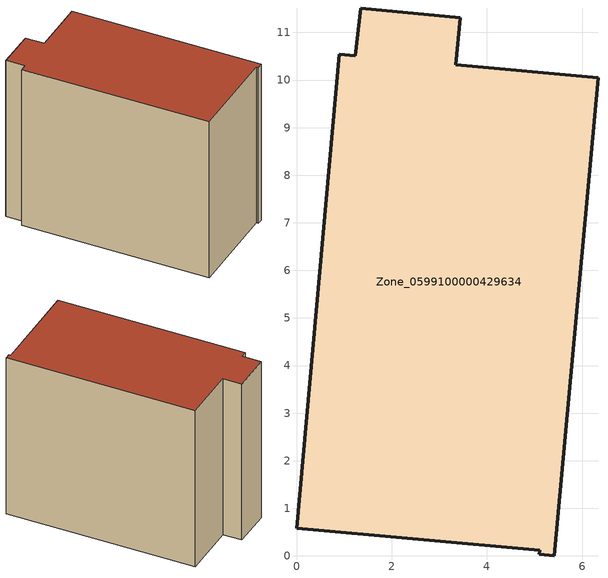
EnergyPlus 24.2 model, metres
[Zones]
Zone_0599100000429634
 floor ground (C_G): 5.11,0.12 0,0.58 0.9,10.54 1.24,10.51 1.35,11.51 3.44,11.31 3.34,10.32 6.34,10.05 5.42,0 5.1,0.03 z0
 wall outside (C_F): 3.34,10.32 3.44,11.31 1.35,11.51 1.24,10.51 0.9,10.54 0,0.58 5.11,0.12 5.1,0.03 5.42,0 6.34,10.05 3.34,10.32 z0:9.08
 roof outside (C_R): 5.42,0 6.34,10.05 3.34,10.32 3.44,11.31 1.35,11.51 1.24,10.51 0.9,10.54 0,0.58 5.11,0.12 5.1,0.03 z9.08
[BUILDING]
Pand.0599100000429634: North Axis=0; Terrain=City; Loads Convergence Tolerance Value=0.04; Temperature Convergence Tolerance Value=0.4; Solar Distribution=FullExterior; Maximum Number of Warmup Days=25; Minimum Number of Warmup Days=1
[Site:Location]
Rotterdam.The.Hague.AP_ZH_NLD Design_Conditions: Latitude=51.96; Longitude=4.45; Time Zone=1; Elevation=-4.5
[SITE:GROUNDTEMPERATURE:BUILDINGSURFACE]
18, 18, 18, 18, 18, 18, 18, 18, 18, 18, 18, 18
[MATERIAL] Thermal Absorptance=0.9; Solar Absorptance=0.7; Visible Absorptance=0.7
Name | Roughness | Thickness | Conductivity | Density | Specific Heat
G.TC.2006-2014 | MediumSmooth | 0.15 | 0.06 | 540 | 1210
F.TC.2006-2014 | Rough | 0.3 | 0.12 | 1920 | 840
R.TC.2006-2014 | MediumRough | 0.2 | 0.08 | 1500 | 1000
[CONSTRUCTION]
C_G: G.TC.2006-2014
C_F: F.TC.2006-2014
C_R: R.TC.2006-2014
[ZONE]
Zone_0599100000429634: Type=1; Multiplier=1; Ceiling Height=Autocalculate; Volume=Autocalculate; Floor Area=autocalculate; Part of Total Floor Area=Yes
[ZONEINFILTRATION:DESIGNFLOWRATE]
Infil_Zone_0599100000429634: Zone or ZoneList or Space or SpaceList=Zone_0599100000429634; Schedule=AlwaysOn; Design Flow Rate Calculation Method=Flow/Area; Flow Rate per Floor Area=0.0015; Constant Term Coefficient=1; Temperature Term Coefficient=0; Velocity Term Coefficient=0; Velocity Squared Term Coefficient=0
[HVACTEMPLATE:ZONE:IDEALLOADSAIRSYSTEM]
Zone_0599100000429634: Maximum Heating Supply Air Temperature=50; Minimum Cooling Supply Air Temperature=13; Maximum Heating Supply Air Humidity Ratio=0.0156; Minimum Cooling Supply Air Humidity Ratio=0.0077; Heating Limit=NoLimit; Cooling Limit=NoLimit; Dehumidification Control Type=ConstantSensibleHeatRatio; Cooling Sensible Heat Ratio=0.7; Dehumidification Setpoint=60; Humidification Control Type=None; Humidification Setpoint=30; Outdoor Air Method=None; Outdoor Air Flow Rate per Person=0.00944; Outdoor Air Flow Rate per Zone Floor Area=0; Outdoor Air Flow Rate per Zone=0; Demand Controlled Ventilation Type=None; Outdoor Air Economizer Type=NoEconomizer; Heat Recovery Type=None; Sensible Heat Recovery Effectiveness=0.7; Latent Heat Recovery Effectiveness=0.65
[ZONECONTROL:THERMOSTAT]
ThermostatControl_Zone_0599100000429634: Zone or ZoneList=Zone_0599100000429634; Control Type Schedule=DualSetpointControlType; Control 1=Thermostat_Zone_0599100000429634; Temperature Difference Between Cutout And Setpoint=0
[THERMOSTATSETPOINT:DUALSETPOINT]
Thermostat_Zone_0599100000429634: Heating Setpoint Temperature Schedule=HeatingSetpoint_Zone_0599100000429634; Cooling Setpoint Temperature Schedule=CoolingSetpoint_Zone_0599100000429634
[SCHEDULE:COMPACT]
HeatingSetpoint_Zone_0599100000429634: Through: 12/31, For: AllDays, Until: 24:00, 21
CoolingSetpoint_Zone_0599100000429634: Through: 12/31, For: AllDays, Until: 24:00, 24
DualSetpointControlType: Through: 12/31, For: AllDays, Until: 24:00, 4
AlwaysOn: Through: 12/31, For: AllDays, Until: 24:00, 1
